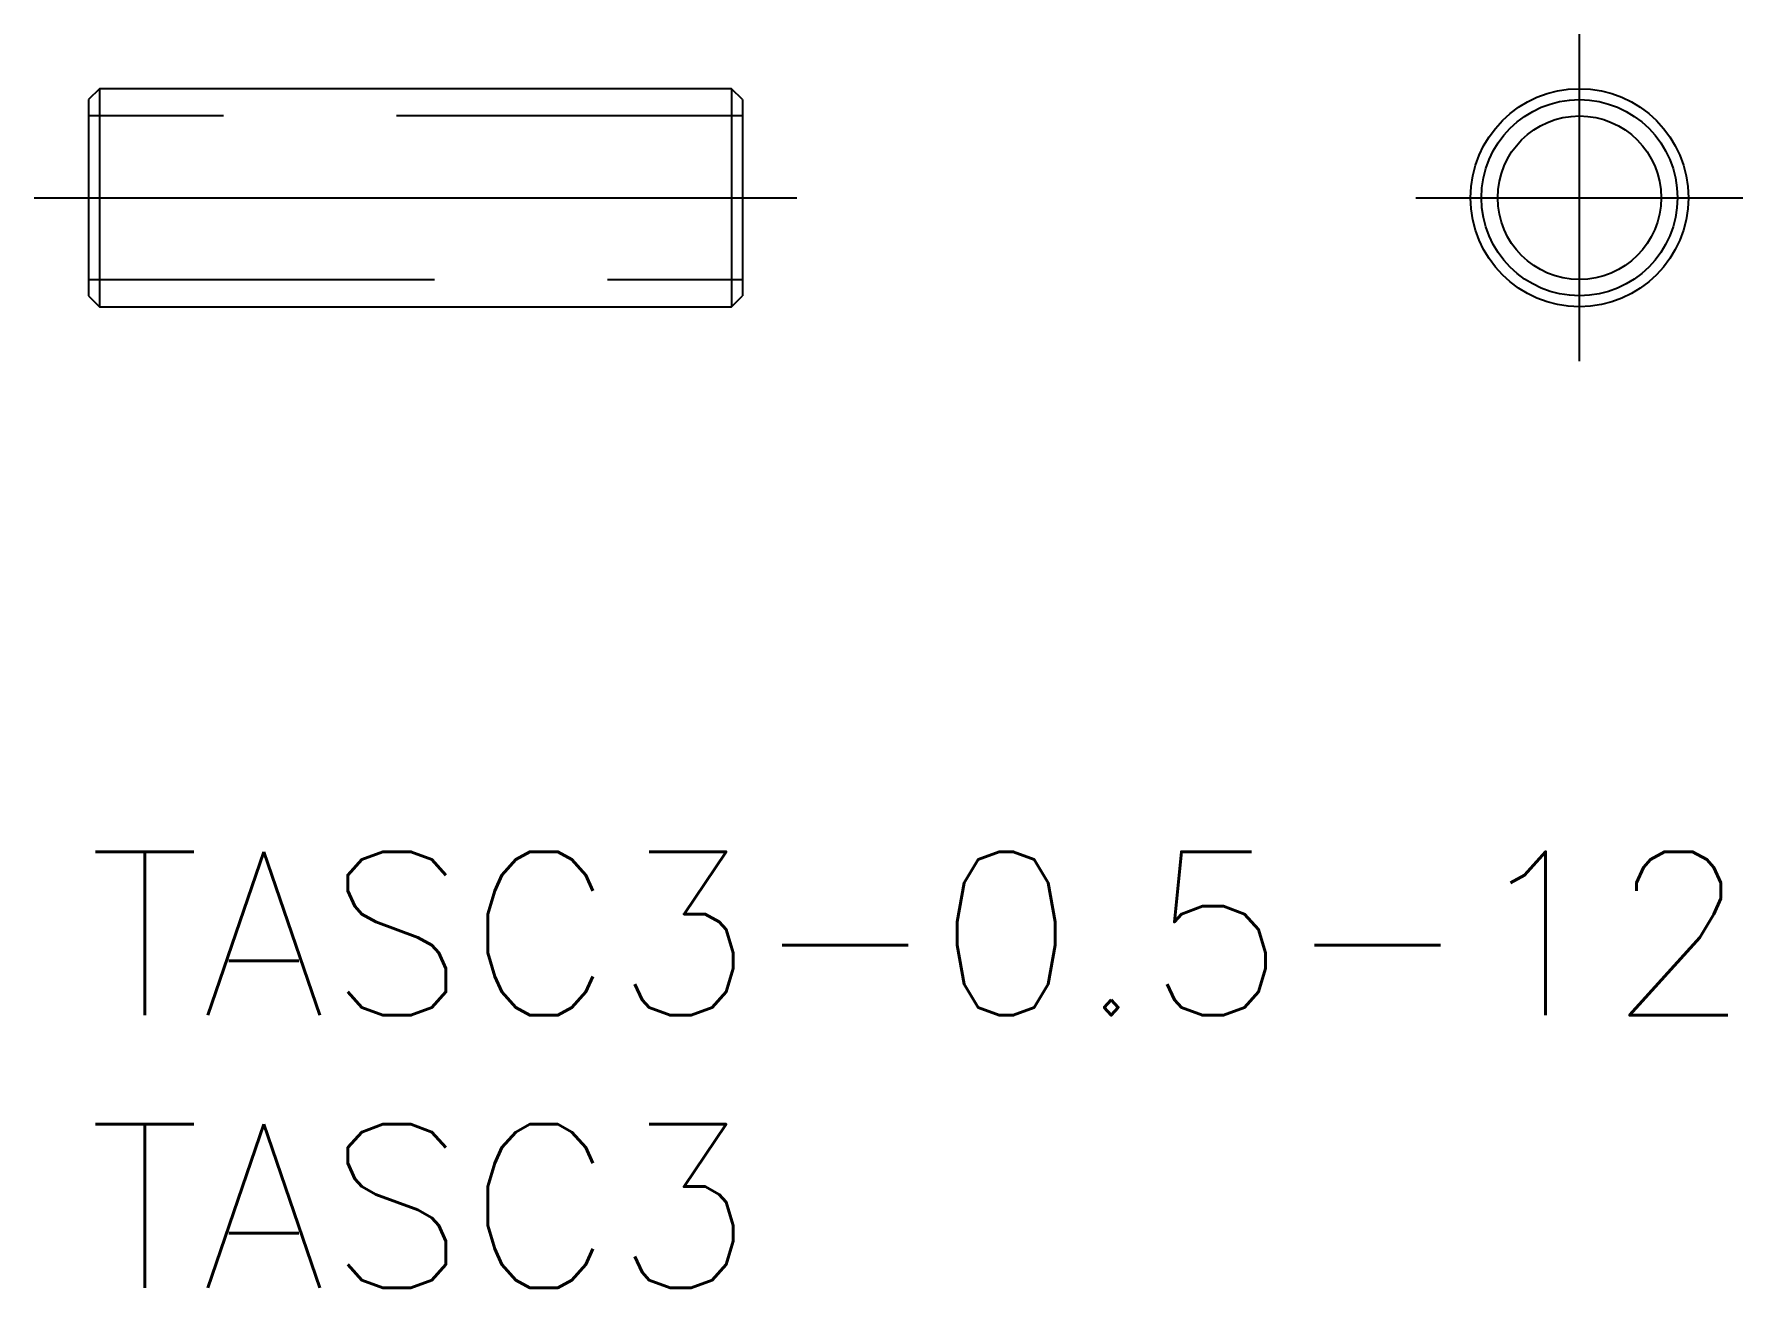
# Model space of a CAD drawing. Extents: x -1 to 30.4, y -8 to 15.
import ezdxf

# ---------------------------------------------------------------- set-up
doc = ezdxf.new("R2010")
doc.units = 0
doc.header["$LTSCALE"] = 0.5
doc.linetypes.add('CENTER', pattern=[50.8, 31.75, -6.35, 6.35, -6.35])
doc.linetypes.add('DASHED', pattern=[19.05, 12.7, -6.35])
for name, color, linetype in [('MSM_CENTER', 1, 'CENTER'), ('MSM_CONTINUOUS', 7, 'CONTINUOUS'), ('MSM_DASHED', 4, 'DASHED'), ('MSM_PART_NUMBER', 7, 'CONTINUOUS')]:
    doc.layers.add(name, color=color, linetype=linetype)
doc.styles.get("Standard").update_dxf_attribs({"font": 'txt.shx', "height": 1, "bigfont": 'bigfont.shx'})

# ---------------------------------------------------------------- blocks, each defined once
blk = doc.blocks.new('*U12')
at = {"layer": 'MSM_PART_NUMBER'}
blk.add_text('TASC3-0.5-12', height=3, dxfattribs=at).set_placement((0, -3))
blk = doc.blocks.new('*U13')
at = {"layer": 'MSM_PART_NUMBER'}
blk.add_text('TASC3', height=3, dxfattribs=at).set_placement((0, -8))

msp = doc.modelspace()

# ---------------------------------------------------------------- linework, layer by layer
at = {"layer": 'MSM_CENTER'}
for p, q in [((27.364, 9), (27.364, 15)), ((-1, 12), (13, 12)), ((24.364, 12), (30.364, 12))]:
    msp.add_line(p, q, dxfattribs=at)
at = {"layer": 'MSM_CONTINUOUS'}
for p, q in [((0.2, 14), (0, 13.8)), ((0, 13.8), (0, 10.2)), ((11.8, 14), (0.2, 14)), ((0.2, 14), (0.2, 10)), ((12, 13.8), (11.8, 14)), ((11.8, 14), (11.8, 10)), ((12, 13.8), (12, 10.2)), ((0, 10.2), (0.2, 10)), ((11.8, 10), (12, 10.2)), ((0.2, 10), (11.8, 10))]:
    msp.add_line(p, q, dxfattribs=at)
for radius in [2, 1.8, 1.5]:
    msp.add_circle((27.364, 12), radius, dxfattribs=at)
at = {"layer": 'MSM_DASHED'}
for p, q in [((12, 13.5), (0, 13.5)), ((0, 10.5), (12, 10.5))]:
    msp.add_line(p, q, dxfattribs=at)

# ---------------------------------------------------------------- block references
at = {"layer": 'MSM_CONTINUOUS'}
for name in ['*U12', '*U13']:
    msp.add_blockref(name, (0, 0), dxfattribs=at)

doc.saveas('drawing.dxf')
